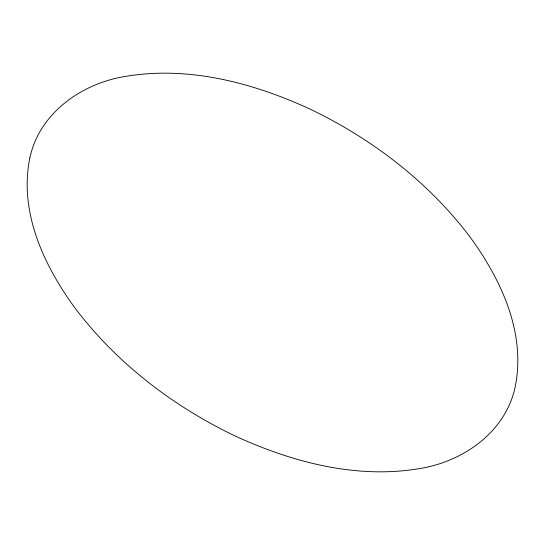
<?xml version="1.0" encoding="UTF-8"?>
<svg xmlns="http://www.w3.org/2000/svg" width="545" height="545" viewBox="0 0 545 545"><rect width="100%" height="100%" fill="white"/><g stroke="black" fill="none" stroke-linecap="round" stroke-linejoin="round"><path stroke-width="0.82" d="M29.852 157.941C18.659 212.523 44.39 266.716 76.205 309.628C117.666 363.897 173.399 406.352 234.759 435.823C292.113 462.249 356.757 479.368 420.052 468.509C463.413 461.472 505.637 431.892 515.148 387.059C526.341 332.477 500.61 278.284 468.795 235.372C427.334 181.103 371.601 138.648 310.241 109.177C252.887 82.751 188.243 65.632 124.948 76.491C81.587 83.528 39.363 113.108 29.852 157.941"/></g></svg>
